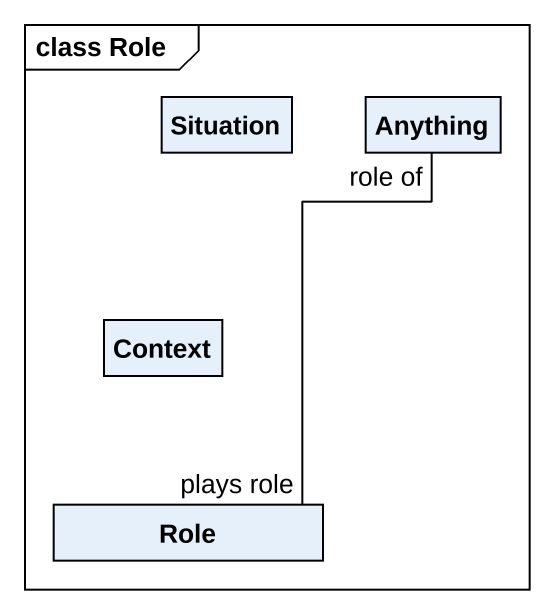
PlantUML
@startuml
mainframe class Role
hide circle
hide empty members
class Situation
class Anything
class Context
class Role
Role "plays role" -up- "role of" Anything
@enduml
